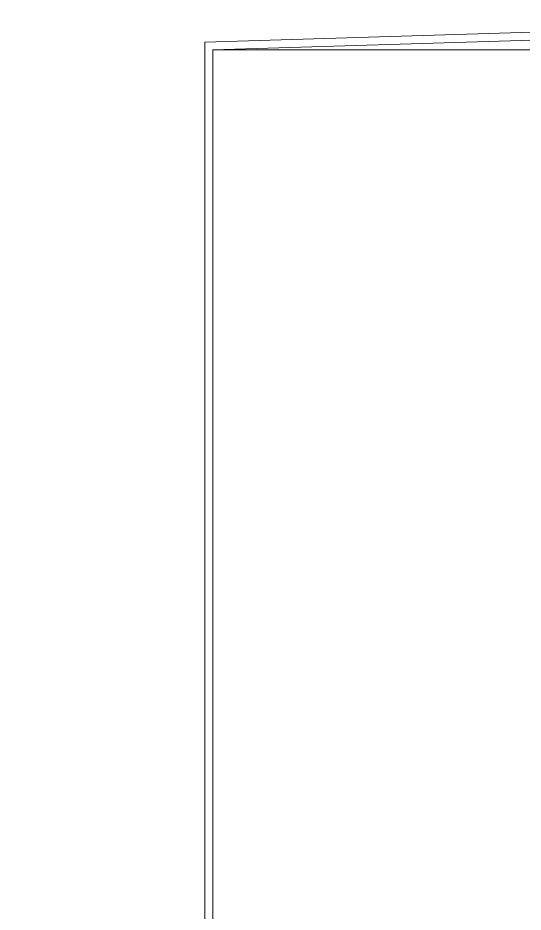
# Model space of a CAD drawing. Header units: millimetres. Extents: x -515342 to 330399, y -224905 to 507333.
# Drawn here: x 136837.3 to 136900.1, y 105388.3 to 105499.4 of the extents above; entities that cross this region are included whole.
import ezdxf

# ---------------------------------------------------------------- set-up
doc = ezdxf.new("R2010")
doc.units = ezdxf.units.MM
doc.layers.add('Ограждение', color=7, linetype='Continuous', lineweight=0)

# ---------------------------------------------------------------- blocks, each defined once
blk = doc.blocks.new('Ограждение - Ограждение-9804452-О_АР_П_Разрез 1-1')
at = {"layer": 'Ограждение'}
h = blk.add_hatch(dxfattribs=at)
h.set_pattern_fill('FP_9', color=256, style=0, pattern_type=2)
h.set_pattern_definition([(45, (48650.6, 7579.1), (-106.066, 106.066), [])])
h.paths.add_polyline_path([(48690.82, 17296.59), (48695.65, 17298.78), (48688.96, 17298.78), (48690.08, 17297.47)])
h.paths.add_polyline_path([(48696.35, 17298.07), (48707.79, 17309.51), (48707.08, 17310.22), (48695.65, 17298.78)])
h.paths.add_polyline_path([(48688.96, 17298.78), (48688.96, 17305.47), (48686.77, 17300.64)])
h.paths.add_polyline_path([(48711, 17330), (48711, 17464.05), (48710, 17465), (48710, 17330)])
at = {"layer": 'Ограждение', "lineweight": 18}
for p, q in [((48810, 17468), (48710, 17465)), ((48711, 17464.05), (48810, 17467)), ((48710, 17465), (48710, 17330)), ((48711, 17330), (48711, 17464.05))]:
    blk.add_line(p, q, dxfattribs=at)
at = {"layer": 'Ограждение'}
blk.add_line((48711, 17464.05), (48800, 17464.05), dxfattribs=at)

msp = doc.modelspace()

# ---------------------------------------------------------------- block references
at = {"layer": 'Ограждение'}
msp.add_blockref('Ограждение - Ограждение-9804452-О_АР_П_Разрез 1-1', (88150.5296, 88031.3929), dxfattribs=at)

doc.saveas('drawing.dxf')
